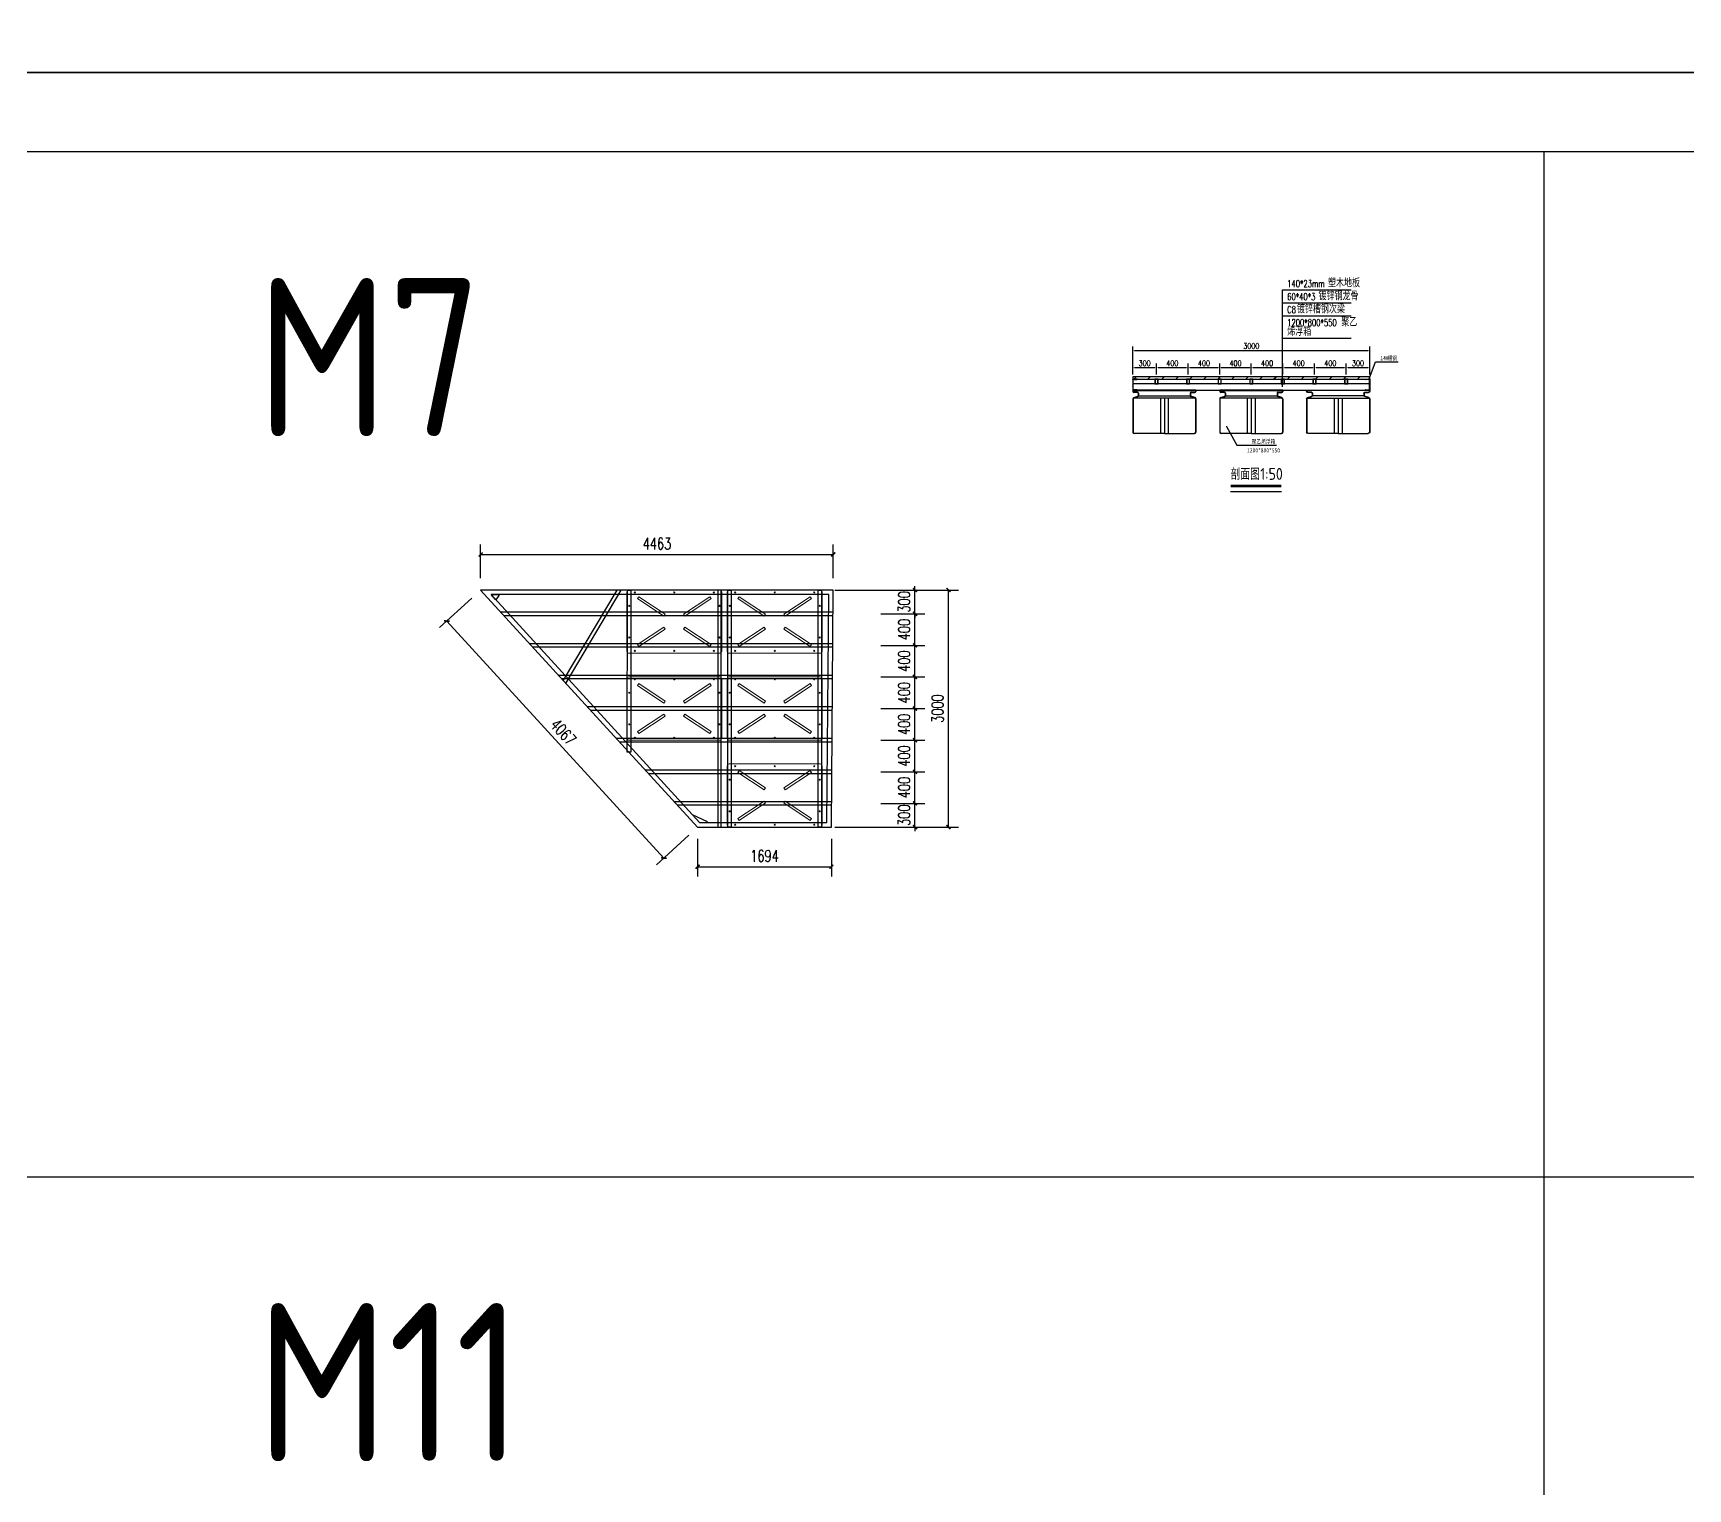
# Model space of a CAD drawing. Extents: x 1254079 to 1500931, y -102737 to 142253.
# Drawn here: x 1330609 to 1351550, y -16304 to 2121 of the extents above; entities that cross this region are included whole.
import ezdxf

# ---------------------------------------------------------------- set-up
doc = ezdxf.new("R2010")
doc.units = 0
doc.header["$LTSCALE"] = 1000
doc.header["$MEASUREMENT"] = 0
for name, color, linetype in [('14#槽钢', 3, 'Continuous'), ('DIM_LEAD', 3, 'Continuous'), ('DIM_MODI', 6, 'Continuous'), ('DIM_SYMB', 3, 'Continuous'), ('PUB_DIM', 3, 'Continuous'), ('PUB_TEXT', 7, 'Continuous'), ('W-float bowl浮筒', 253, 'Continuous'), ('W-FLOAT_BOWL浮筒', 253, 'Continuous'), ('W-STEEL_FRAME钢架', 3, 'Continuous'), ('W-STEEL_KEEL钢龙骨', 5, 'Continuous'), ('W-WOOD_FLOOR木地板', 30, 'Continuous'), ('特殊段命名', 221, 'Continuous'), ('钢架', 90, 'Continuous')]:
    doc.layers.add(name, color=color, linetype=linetype)
doc.styles.add('-宋体', font='', dxfattribs={"width": 0.8})
doc.styles.add('_TCH_DIM', font='SIMPLEX', dxfattribs={"bigfont": 'GBCBIG'})
doc.styles.add('_TCH_DIM_T3', font='SIMPLEX', dxfattribs={"width": 0.705882, "bigfont": 'GBCBIG'})
doc.styles.get("Standard").update_dxf_attribs({"font": 'gbenor.shx', "bigfont": 'gbcbig.shx'})
doc.styles.add('STANDARD_T3', font='simplex.shx', dxfattribs={"width": 0.7, "bigfont": 'gbcbig.shx'})
doc.styles.get('-宋体').set_extended_font_data('SimSun')
doc.dimstyles.new('_TCH_ARCH&&50', dxfattribs={"dimtxt": 148.75, "dimasz": 50, "dimexe": 125, "dimexo": 150, "dimgap": 63.125, "dimtad": 1, "dimdec": 0, "dimzin": 0, "dimdsep": 46, "dimtxsty": '_TCH_DIM_T3', "dimblk": 'ARCHTICK', "dimcen": 0.09, "dimclrt": 7, "dimazin": 2, "dimtfac": 1, "dimtdec": 0, "dimtix": 1, "dimtmove": 2, "dimatfit": 3, "dimfxl": 0, "dimtolj": 1, "dimtzin": 0, "dimarcsym": 0})
doc.dimstyles.new('W&&20', dxfattribs={"dimtxt": 70, "dimasz": 20, "dimexe": 50, "dimexo": 60, "dimgap": 20, "dimtad": 1, "dimdec": 0, "dimzin": 0, "dimdsep": 46, "dimtxsty": 'STANDARD_T3', "dimcen": 0.09, "dimclrd": 1, "dimclre": 1, "dimclrt": 7, "dimazin": 2, "dimtfac": 1, "dimtdec": 0, "dimtix": 1, "dimtmove": 2, "dimatfit": 3, "dimfxl": 0, "dimtolj": 1, "dimtzin": 0, "dimarcsym": 0})

# ---------------------------------------------------------------- blocks, each defined once
blk = doc.blocks.new('14a槽钢')
at = {"layer": '钢架'}
h = blk.add_hatch(dxfattribs=at)
h.set_pattern_fill('STEEL', color=4, scale=10)
h.set_pattern_definition([(50.389312, (-1352470.2, 1293523.579), (-9.2899201, 11.2253202), []), (50.389312, (-1352470.2, 1293531.516), (-9.2899201, 11.2253202), [])])
edge = h.paths.add_edge_path()
edge.add_ellipse((-1332250, 1115678), major_axis=(-3.26, 5.03), ratio=0.900468, start_angle=55.3931, end_angle=130.6069)
edge.add_line((-1332252, 1115673), (-1332208, 1115673))
edge.add_ellipse((-1332208, 1115667), major_axis=(0, 6), ratio=0.827586, start_angle=270, end_angle=360, ccw=False)
edge.add_line((-1332203, 1115667), (-1332203, 1115551))
edge.add_ellipse((-1332208, 1115551), major_axis=(0, 6), ratio=0.827586, start_angle=180, end_angle=270, ccw=False)
edge.add_line((-1332208, 1115545), (-1332251, 1115545))
edge.add_ellipse((-1332250, 1115540), major_axis=(3.82, 3.82), ratio=1, start_angle=49.2445, end_angle=141.5341)
edge.add_line((-1332256, 1115539), (-1332198, 1115539))
edge.add_line((-1332198, 1115539), (-1332198, 1115679))
edge.add_line((-1332198, 1115679), (-1332256, 1115679))
for p, q in [((-1332256, 1115679, 0), (-1332198, 1115679, 0)), ((-1332198, 1115539, 0), (-1332256, 1115539, 0)), ((-1332208, 1115673, 0), (-1332251, 1115673, 0)), ((-1332251, 1115545, 0), (-1332208, 1115545, 0)), ((-1332246, 1115679, 0), (-1332246, 1115679, 0)), ((-1332246, 1115539, 0), (-1332246, 1115539, 0)), ((-1332203, 1115551, 0), (-1332203, 1115667, 0)), ((-1332198, 1115679, 0), (-1332198, 1115539, 0))]:
    blk.add_line(p, q, dxfattribs=at)
for centre, start_param, end_param in [((-1332251, 1115679, 0), 1.570796, 3.141593), ((-1332251, 1115539, 0), 0, 1.570796), ((-1332208, 1115667, 0), 4.712389, 6.283185), ((-1332208, 1115667, 0), 4.712389, 6.283185), ((-1332208, 1115551, 0), 3.141593, 4.712389)]:
    blk.add_ellipse(centre, major_axis=(0, 6), ratio=0.827586, start_param=start_param, end_param=end_param, dxfattribs=at)
blk = doc.blocks.new('*D372')
at = {"color": 1, "lineweight": -2, "transparency": 16777216}
for p, q in [((1344525, -2169), (1344525, -1845)), ((1347524, -2169), (1347524, -1845)), ((1344545, -1895), (1347504, -1895))]:
    blk.add_line(p, q, dxfattribs=at)
at = {"color": 1, "transparency": 16777216}
for points in [[(1344545, -1892), (1344545, -1899), (1344525, -1895)], [(1347504, -1892), (1347504, -1899), (1347524, -1895)]]:
    blk.add_solid(points, dxfattribs=at)
at = {"layer": 'Defpoints', "color": 0, "transparency": 16777216}
for p in [(1347524, -1895), (1344525, -2229), (1347524, -2229)]:
    blk.add_point(p, dxfattribs=at)
at = {"color": 7, "transparency": 16777216, "insert": (1346025, -1840), "char_height": 70, "attachment_point": 5, "style": 'STANDARD_T3'}
blk.add_mtext('\\A1;3000', dxfattribs=at)
blk = doc.blocks.new('ganglonggu')
at = {"layer": 'W-STEEL_KEEL钢龙骨'}
for points in [[(-1338169, 1115605), (-1338129, 1115605), (-1338129, 1115665), (-1338169, 1115665)], [(-1338166, 1115608), (-1338132, 1115608), (-1338132, 1115662), (-1338166, 1115662)]]:
    blk.add_lwpolyline(points, close=True, dxfattribs=at)
blk = doc.blocks.new('*U368')
blk.add_blockref('ganglonggu', (1338149, -1115635))
blk = doc.blocks.new('*U369')
at = {"layer": 'W-STEEL_KEEL钢龙骨', "color": 0, "linetype": 'ByBlock', "lineweight": -2}
for p in [(0, 0), (400, 0), (800, 0), (1200, 0), (1600, 0), (2000, 0)]:
    blk.add_blockref('*U368', p, dxfattribs=at)
at = {"layer": 'W-STEEL_KEEL钢龙骨', "color": 0, "linetype": 'ByBlock', "lineweight": -2, "transparency": 16777216}
blk.add_blockref('*U368', (2400, 0), dxfattribs=at)
blk = doc.blocks.new('*D373')
at = {"layer": 'Defpoints', "color": 0, "transparency": 16777216}
for p in [(1344525, -2259), (1344825, -2113), (1344825, -2259)]:
    blk.add_point(p, dxfattribs=at)
at = {"layer": 'PUB_DIM', "color": 1, "lineweight": -2, "transparency": 16777216}
for p, q in [((1344525, -2199), (1344525, -2063)), ((1344825, -2199), (1344825, -2063)), ((1344545, -2113), (1344805, -2113))]:
    blk.add_line(p, q, dxfattribs=at)
at = {"layer": 'PUB_DIM', "color": 1, "transparency": 16777216}
for points in [[(1344545, -2109), (1344545, -2116), (1344525, -2113)], [(1344805, -2109), (1344805, -2116), (1344825, -2113)]]:
    blk.add_solid(points, dxfattribs=at)
at = {"layer": 'PUB_DIM', "color": 7, "transparency": 16777216, "insert": (1344675, -2058), "char_height": 70, "attachment_point": 5, "style": 'STANDARD_T3'}
blk.add_mtext('\\A1;300', dxfattribs=at)
blk = doc.blocks.new('*D374')
at = {"layer": 'Defpoints', "color": 0, "transparency": 16777216}
for p in [(1344825, -2259), (1345225, -2113), (1345225, -2259)]:
    blk.add_point(p, dxfattribs=at)
at = {"layer": 'PUB_DIM', "color": 1, "lineweight": -2, "transparency": 16777216}
for p, q in [((1344825, -2199), (1344825, -2063)), ((1345225, -2199), (1345225, -2063)), ((1344845, -2113), (1345205, -2113))]:
    blk.add_line(p, q, dxfattribs=at)
at = {"layer": 'PUB_DIM', "color": 1, "transparency": 16777216}
for points in [[(1344845, -2109), (1344845, -2116), (1344825, -2113)], [(1345205, -2109), (1345205, -2116), (1345225, -2113)]]:
    blk.add_solid(points, dxfattribs=at)
at = {"layer": 'PUB_DIM', "color": 7, "transparency": 16777216, "insert": (1345025, -2058), "char_height": 70, "attachment_point": 5, "style": 'STANDARD_T3'}
blk.add_mtext('\\A1;400', dxfattribs=at)
blk = doc.blocks.new('*D375')
at = {"layer": 'Defpoints', "color": 0, "transparency": 16777216}
for p in [(1345225, -2259), (1345625, -2113), (1345625, -2262)]:
    blk.add_point(p, dxfattribs=at)
at = {"layer": 'PUB_DIM', "color": 1, "lineweight": -2, "transparency": 16777216}
for p, q in [((1345225, -2199), (1345225, -2063)), ((1345625, -2202), (1345625, -2063)), ((1345245, -2113), (1345605, -2113))]:
    blk.add_line(p, q, dxfattribs=at)
at = {"layer": 'PUB_DIM', "color": 1, "transparency": 16777216}
for points in [[(1345245, -2109), (1345245, -2116), (1345225, -2113)], [(1345605, -2109), (1345605, -2116), (1345625, -2113)]]:
    blk.add_solid(points, dxfattribs=at)
at = {"layer": 'PUB_DIM', "color": 7, "transparency": 16777216, "insert": (1345425, -2058), "char_height": 70, "attachment_point": 5, "style": 'STANDARD_T3'}
blk.add_mtext('\\A1;400', dxfattribs=at)
blk = doc.blocks.new('*D376')
at = {"layer": 'Defpoints', "color": 0, "transparency": 16777216}
for p in [(1345625, -2262), (1346025, -2113), (1346025, -2259)]:
    blk.add_point(p, dxfattribs=at)
at = {"layer": 'PUB_DIM', "color": 1, "lineweight": -2, "transparency": 16777216}
for p, q in [((1345625, -2202), (1345625, -2063)), ((1346025, -2199), (1346025, -2063)), ((1345645, -2113), (1346005, -2113))]:
    blk.add_line(p, q, dxfattribs=at)
at = {"layer": 'PUB_DIM', "color": 1, "transparency": 16777216}
for points in [[(1345645, -2109), (1345645, -2116), (1345625, -2113)], [(1346005, -2109), (1346005, -2116), (1346025, -2113)]]:
    blk.add_solid(points, dxfattribs=at)
at = {"layer": 'PUB_DIM', "color": 7, "transparency": 16777216, "insert": (1345825, -2058), "char_height": 70, "attachment_point": 5, "style": 'STANDARD_T3'}
blk.add_mtext('\\A1;400', dxfattribs=at)
blk = doc.blocks.new('*D377')
at = {"layer": 'Defpoints', "color": 0, "transparency": 16777216}
for p in [(1346025, -2259), (1346425, -2113), (1346425, -2259)]:
    blk.add_point(p, dxfattribs=at)
at = {"layer": 'PUB_DIM', "color": 1, "lineweight": -2, "transparency": 16777216}
for p, q in [((1346025, -2199), (1346025, -2063)), ((1346425, -2199), (1346425, -2063)), ((1346045, -2113), (1346405, -2113))]:
    blk.add_line(p, q, dxfattribs=at)
at = {"layer": 'PUB_DIM', "color": 1, "transparency": 16777216}
for points in [[(1346045, -2109), (1346045, -2116), (1346025, -2113)], [(1346405, -2109), (1346405, -2116), (1346425, -2113)]]:
    blk.add_solid(points, dxfattribs=at)
at = {"layer": 'PUB_DIM', "color": 7, "transparency": 16777216, "insert": (1346225, -2058), "char_height": 70, "attachment_point": 5, "style": 'STANDARD_T3'}
blk.add_mtext('\\A1;400', dxfattribs=at)
blk = doc.blocks.new('*D378')
at = {"layer": 'Defpoints', "color": 0, "transparency": 16777216}
for p in [(1346425, -2259), (1346825, -2113), (1346825, -2259)]:
    blk.add_point(p, dxfattribs=at)
at = {"layer": 'PUB_DIM', "color": 1, "lineweight": -2, "transparency": 16777216}
for p, q in [((1346425, -2199), (1346425, -2063)), ((1346825, -2199), (1346825, -2063)), ((1346445, -2113), (1346805, -2113))]:
    blk.add_line(p, q, dxfattribs=at)
at = {"layer": 'PUB_DIM', "color": 1, "transparency": 16777216}
for points in [[(1346445, -2109), (1346445, -2116), (1346425, -2113)], [(1346805, -2109), (1346805, -2116), (1346825, -2113)]]:
    blk.add_solid(points, dxfattribs=at)
at = {"layer": 'PUB_DIM', "color": 7, "transparency": 16777216, "insert": (1346625, -2058), "char_height": 70, "attachment_point": 5, "style": 'STANDARD_T3'}
blk.add_mtext('\\A1;400', dxfattribs=at)
blk = doc.blocks.new('*D370')
at = {"layer": 'Defpoints', "color": 0, "transparency": 16777216}
for p in [(1346825, -2259), (1347225, -2113), (1347225, -2259)]:
    blk.add_point(p, dxfattribs=at)
at = {"layer": 'PUB_DIM', "color": 1, "lineweight": -2, "transparency": 16777216}
for p, q in [((1346825, -2199), (1346825, -2063)), ((1347225, -2199), (1347225, -2063)), ((1346845, -2113), (1347205, -2113))]:
    blk.add_line(p, q, dxfattribs=at)
at = {"layer": 'PUB_DIM', "color": 1, "transparency": 16777216}
for points in [[(1346845, -2109), (1346845, -2116), (1346825, -2113)], [(1347205, -2109), (1347205, -2116), (1347225, -2113)]]:
    blk.add_solid(points, dxfattribs=at)
at = {"layer": 'PUB_DIM', "color": 7, "transparency": 16777216, "insert": (1347025, -2058), "char_height": 70, "attachment_point": 5, "style": 'STANDARD_T3'}
blk.add_mtext('\\A1;400', dxfattribs=at)
blk = doc.blocks.new('*D371')
at = {"layer": 'Defpoints', "color": 0, "transparency": 16777216}
for p in [(1347225, -2259), (1347525, -2113), (1347525, -2259)]:
    blk.add_point(p, dxfattribs=at)
at = {"layer": 'PUB_DIM', "color": 1, "lineweight": -2, "transparency": 16777216}
for p, q in [((1347225, -2199), (1347225, -2063)), ((1347525, -2199), (1347525, -2063)), ((1347245, -2113), (1347505, -2113))]:
    blk.add_line(p, q, dxfattribs=at)
at = {"layer": 'PUB_DIM', "color": 1, "transparency": 16777216}
for points in [[(1347245, -2109), (1347245, -2116), (1347225, -2113)], [(1347505, -2109), (1347505, -2116), (1347525, -2113)]]:
    blk.add_solid(points, dxfattribs=at)
at = {"layer": 'PUB_DIM', "color": 7, "transparency": 16777216, "insert": (1347375, -2058), "char_height": 70, "attachment_point": 5, "style": 'STANDARD_T3'}
blk.add_mtext('\\A1;300', dxfattribs=at)
blk = doc.blocks.new('_ArchTick')
at = {"color": 0, "linetype": 'ByBlock', "const_width": 0.4}
blk.add_lwpolyline([(-0.5, -0.5), (0.5, 0.5)], dxfattribs=at)
blk = doc.blocks.new('*D817')
at = {"layer": 'Defpoints', "color": 0, "transparency": 16777216}
for p in [(1336273, -4928), (1339019, -7928), (1338591, -8320)]:
    blk.add_point(p, dxfattribs=at)
at = {"layer": 'PUB_DIM', "color": 0, "lineweight": -2, "transparency": 16777216}
for p, q in [((1336162, -5029), (1335753, -5404)), ((1335845, -5320), (1338591, -8320)), ((1338908, -8029), (1338499, -8404))]:
    blk.add_line(p, q, dxfattribs=at)
at = {"layer": 'PUB_DIM', "color": 0, "lineweight": -2, "transparency": 16777216, "xscale": 50, "yscale": 50, "zscale": 50}
for p, rotation in [((1335845, -5320), 132.4651789858404), ((1338591, -8320), 312.4651789858403)]:
    blk.add_blockref('_ArchTick', p, dxfattribs=dict(at, rotation=rotation))
at = {"layer": 'PUB_DIM', "color": 7, "transparency": 16777216, "insert": (1337319, -6727), "char_height": 148.8, "attachment_point": 5, "rotation": 312.4652, "style": '_TCH_DIM_T3'}
blk.add_mtext('\\A1;4067', dxfattribs=at)
blk = doc.blocks.new('*D889')
at = {"layer": 'Defpoints', "color": 0, "transparency": 16777216}
for p in [(1341188, -7628), (1341769, -7628), (1341188, -7928)]:
    blk.add_point(p, dxfattribs=at)
at = {"layer": 'PUB_DIM', "color": 0, "lineweight": -2, "transparency": 16777216}
for p, q in [((1341338, -7628), (1341894, -7628)), ((1341769, -7628), (1341769, -7578)), ((1341769, -7928), (1341769, -7628)), ((1341338, -7928), (1341894, -7928)), ((1341769, -7928), (1341769, -7978))]:
    blk.add_line(p, q, dxfattribs=at)
at = {"layer": 'PUB_DIM', "color": 0, "lineweight": -2, "transparency": 16777216, "xscale": 50, "yscale": 50, "zscale": 50}
for p, rotation in [((1341769, -7628), 269.9992561467271), ((1341769, -7928), 89.9992561467271)]:
    blk.add_blockref('_ArchTick', p, dxfattribs=dict(at, rotation=rotation))
at = {"layer": 'PUB_DIM', "color": 7, "transparency": 16777216, "insert": (1341631, -7778), "char_height": 148.8, "attachment_point": 5, "rotation": 89.9993, "style": '_TCH_DIM_T3'}
blk.add_mtext('\\A1;300', dxfattribs=at)
blk = doc.blocks.new('*D890')
at = {"layer": 'Defpoints', "color": 0, "transparency": 16777216}
for p in [(1341188, -7228), (1341769, -7228), (1341188, -7628)]:
    blk.add_point(p, dxfattribs=at)
at = {"layer": 'PUB_DIM', "color": 0, "lineweight": -2, "transparency": 16777216}
for p, q in [((1341338, -7228), (1341894, -7228)), ((1341769, -7628), (1341769, -7228)), ((1341338, -7628), (1341894, -7628))]:
    blk.add_line(p, q, dxfattribs=at)
at = {"layer": 'PUB_DIM', "color": 0, "lineweight": -2, "transparency": 16777216, "xscale": 50, "yscale": 50, "zscale": 50}
for p, rotation in [((1341769, -7228), 89.99925614672695), ((1341769, -7628), 269.999256146727)]:
    blk.add_blockref('_ArchTick', p, dxfattribs=dict(at, rotation=rotation))
at = {"layer": 'PUB_DIM', "color": 7, "transparency": 16777216, "insert": (1341631, -7428), "char_height": 148.8, "attachment_point": 5, "rotation": 89.9993, "style": '_TCH_DIM_T3'}
blk.add_mtext('\\A1;400', dxfattribs=at)
blk = doc.blocks.new('*D891')
at = {"layer": 'Defpoints', "color": 0, "transparency": 16777216}
for p in [(1341188, -6828), (1341769, -6828), (1341188, -7228)]:
    blk.add_point(p, dxfattribs=at)
at = {"layer": 'PUB_DIM', "color": 0, "lineweight": -2, "transparency": 16777216}
for p, q in [((1341338, -6828), (1341894, -6828)), ((1341769, -7228), (1341769, -6828)), ((1341338, -7228), (1341894, -7228))]:
    blk.add_line(p, q, dxfattribs=at)
at = {"layer": 'PUB_DIM', "color": 0, "lineweight": -2, "transparency": 16777216, "xscale": 50, "yscale": 50, "zscale": 50}
for p, rotation in [((1341769, -6828), 89.99925614673225), ((1341769, -7228), 269.9992561467323)]:
    blk.add_blockref('_ArchTick', p, dxfattribs=dict(at, rotation=rotation))
at = {"layer": 'PUB_DIM', "color": 7, "transparency": 16777216, "insert": (1341631, -7028), "char_height": 148.8, "attachment_point": 5, "rotation": 89.9993, "style": '_TCH_DIM_T3'}
blk.add_mtext('\\A1;400', dxfattribs=at)
blk = doc.blocks.new('*D892')
at = {"layer": 'Defpoints', "color": 0, "transparency": 16777216}
for p in [(1341188, -6428), (1341769, -6428), (1341188, -6828)]:
    blk.add_point(p, dxfattribs=at)
at = {"layer": 'PUB_DIM', "color": 0, "lineweight": -2, "transparency": 16777216}
for p, q in [((1341338, -6428), (1341894, -6428)), ((1341769, -6828), (1341769, -6428)), ((1341338, -6828), (1341894, -6828))]:
    blk.add_line(p, q, dxfattribs=at)
at = {"layer": 'PUB_DIM', "color": 0, "lineweight": -2, "transparency": 16777216, "xscale": 50, "yscale": 50, "zscale": 50}
for p, rotation in [((1341769, -6428), 89.99925614673371), ((1341769, -6828), 269.9992561467337)]:
    blk.add_blockref('_ArchTick', p, dxfattribs=dict(at, rotation=rotation))
at = {"layer": 'PUB_DIM', "color": 7, "transparency": 16777216, "insert": (1341631, -6628), "char_height": 148.8, "attachment_point": 5, "rotation": 89.9993, "style": '_TCH_DIM_T3'}
blk.add_mtext('\\A1;400', dxfattribs=at)
blk = doc.blocks.new('*D893')
at = {"layer": 'Defpoints', "color": 0, "transparency": 16777216}
for p in [(1341188, -6028), (1341769, -6028), (1341188, -6428)]:
    blk.add_point(p, dxfattribs=at)
at = {"layer": 'PUB_DIM', "color": 0, "lineweight": -2, "transparency": 16777216}
for p, q in [((1341338, -6028), (1341894, -6028)), ((1341769, -6428), (1341769, -6028)), ((1341338, -6428), (1341894, -6428))]:
    blk.add_line(p, q, dxfattribs=at)
at = {"layer": 'PUB_DIM', "color": 0, "lineweight": -2, "transparency": 16777216, "xscale": 50, "yscale": 50, "zscale": 50}
for p, rotation in [((1341769, -6028), 89.99925614673371), ((1341769, -6428), 269.9992561467337)]:
    blk.add_blockref('_ArchTick', p, dxfattribs=dict(at, rotation=rotation))
at = {"layer": 'PUB_DIM', "color": 7, "transparency": 16777216, "insert": (1341631, -6228), "char_height": 148.8, "attachment_point": 5, "rotation": 89.9993, "style": '_TCH_DIM_T3'}
blk.add_mtext('\\A1;400', dxfattribs=at)
blk = doc.blocks.new('*D894')
at = {"layer": 'Defpoints', "color": 0, "transparency": 16777216}
for p in [(1341189, -5628), (1341769, -5628), (1341189, -6028)]:
    blk.add_point(p, dxfattribs=at)
at = {"layer": 'PUB_DIM', "color": 0, "lineweight": -2, "transparency": 16777216}
for p, q in [((1341339, -5628), (1341894, -5628)), ((1341769, -6028), (1341769, -5628)), ((1341339, -6028), (1341894, -6028))]:
    blk.add_line(p, q, dxfattribs=at)
at = {"layer": 'PUB_DIM', "color": 0, "lineweight": -2, "transparency": 16777216, "xscale": 50, "yscale": 50, "zscale": 50}
for p, rotation in [((1341769, -5628), 89.9992561467015), ((1341769, -6028), 269.9992561467015)]:
    blk.add_blockref('_ArchTick', p, dxfattribs=dict(at, rotation=rotation))
at = {"layer": 'PUB_DIM', "color": 7, "transparency": 16777216, "insert": (1341631, -5828), "char_height": 148.8, "attachment_point": 5, "rotation": 89.9993, "style": '_TCH_DIM_T3'}
blk.add_mtext('\\A1;400', dxfattribs=at)
blk = doc.blocks.new('*D895')
at = {"layer": 'Defpoints', "color": 0, "transparency": 16777216}
for p in [(1341189, -5228), (1341769, -5228), (1341189, -5628)]:
    blk.add_point(p, dxfattribs=at)
at = {"layer": 'PUB_DIM', "color": 0, "lineweight": -2, "transparency": 16777216}
for p, q in [((1341339, -5228), (1341894, -5228)), ((1341769, -5628), (1341769, -5228)), ((1341339, -5628), (1341894, -5628))]:
    blk.add_line(p, q, dxfattribs=at)
at = {"layer": 'PUB_DIM', "color": 0, "lineweight": -2, "transparency": 16777216, "xscale": 50, "yscale": 50, "zscale": 50}
for p, rotation in [((1341769, -5228), 89.99925614673093), ((1341769, -5628), 269.9992561467309)]:
    blk.add_blockref('_ArchTick', p, dxfattribs=dict(at, rotation=rotation))
at = {"layer": 'PUB_DIM', "color": 7, "transparency": 16777216, "insert": (1341631, -5428), "char_height": 148.8, "attachment_point": 5, "rotation": 89.9993, "style": '_TCH_DIM_T3'}
blk.add_mtext('\\A1;400', dxfattribs=at)
blk = doc.blocks.new('*D896')
at = {"layer": 'Defpoints', "color": 0, "transparency": 16777216}
for p in [(1341189, -4928), (1341769, -4928), (1341189, -5228)]:
    blk.add_point(p, dxfattribs=at)
at = {"layer": 'PUB_DIM', "color": 0, "lineweight": -2, "transparency": 16777216}
for p, q in [((1341339, -4928), (1341894, -4928)), ((1341769, -4928), (1341769, -4878)), ((1341769, -5228), (1341769, -4928)), ((1341339, -5228), (1341894, -5228)), ((1341769, -5228), (1341769, -5278))]:
    blk.add_line(p, q, dxfattribs=at)
at = {"layer": 'PUB_DIM', "color": 0, "lineweight": -2, "transparency": 16777216, "xscale": 50, "yscale": 50, "zscale": 50}
for p, rotation in [((1341769, -4928), 269.9992561467388), ((1341769, -5228), 89.99925614673876)]:
    blk.add_blockref('_ArchTick', p, dxfattribs=dict(at, rotation=rotation))
at = {"layer": 'PUB_DIM', "color": 7, "transparency": 16777216, "insert": (1341631, -5078), "char_height": 148.8, "attachment_point": 5, "rotation": 89.9993, "style": '_TCH_DIM_T3'}
blk.add_mtext('\\A1;300', dxfattribs=at)
blk = doc.blocks.new('*D897')
at = {"layer": 'Defpoints', "color": 0, "transparency": 16777216}
for p in [(1340604, -4928), (1342193, -4928), (1340604, -7928)]:
    blk.add_point(p, dxfattribs=at)
at = {"layer": 'PUB_DIM', "color": 0, "lineweight": -2, "transparency": 16777216}
for p, q in [((1340754, -4928), (1342318, -4928)), ((1342193, -7928), (1342193, -4928)), ((1340754, -7928), (1342318, -7928))]:
    blk.add_line(p, q, dxfattribs=at)
at = {"layer": 'PUB_DIM', "color": 0, "lineweight": -2, "transparency": 16777216, "xscale": 50, "yscale": 50, "zscale": 50}
for p, rotation in [((1342193, -4928), 90), ((1342193, -7928), 270)]:
    blk.add_blockref('_ArchTick', p, dxfattribs=dict(at, rotation=rotation))
at = {"layer": 'PUB_DIM', "color": 7, "transparency": 16777216, "insert": (1342055, -6428), "char_height": 148.8, "attachment_point": 5, "rotation": 90, "style": '_TCH_DIM_T3'}
blk.add_mtext('\\A1;3000', dxfattribs=at)
blk = doc.blocks.new('*D898')
at = {"layer": 'Defpoints', "color": 0, "transparency": 16777216}
for p in [(1339019, -7928), (1340712, -7928), (1340712, -8430)]:
    blk.add_point(p, dxfattribs=at)
at = {"layer": 'PUB_DIM', "color": 0, "lineweight": -2, "transparency": 16777216}
for p, q in [((1339019, -8078), (1339019, -8555)), ((1340712, -8078), (1340712, -8555)), ((1339019, -8430), (1340712, -8430))]:
    blk.add_line(p, q, dxfattribs=at)
at = {"layer": 'PUB_DIM', "color": 0, "lineweight": -2, "transparency": 16777216, "xscale": 50, "yscale": 50, "zscale": 50, "rotation": 180}
blk.add_blockref('_ArchTick', (1339019, -8430), dxfattribs=at)
at = {"layer": 'PUB_DIM', "color": 0, "lineweight": -2, "transparency": 16777216, "xscale": 50, "yscale": 50, "zscale": 50}
blk.add_blockref('_ArchTick', (1340712, -8430), dxfattribs=at)
at = {"layer": 'PUB_DIM', "color": 7, "transparency": 16777216, "insert": (1339865, -8293), "char_height": 148.8, "attachment_point": 5, "style": '_TCH_DIM_T3'}
blk.add_mtext('\\A1;1694', dxfattribs=at)
blk = doc.blocks.new('*D899')
at = {"layer": 'Defpoints', "color": 0, "transparency": 16777216}
for p in [(1340735, -4478), (1336273, -4928), (1340735, -4928)]:
    blk.add_point(p, dxfattribs=at)
at = {"layer": 'PUB_DIM', "color": 0, "lineweight": -2, "transparency": 16777216}
for p, q in [((1336273, -4778), (1336273, -4353)), ((1340735, -4778), (1340735, -4353)), ((1336273, -4478), (1340735, -4478))]:
    blk.add_line(p, q, dxfattribs=at)
at = {"layer": 'PUB_DIM', "color": 0, "lineweight": -2, "transparency": 16777216, "xscale": 50, "yscale": 50, "zscale": 50, "rotation": 180}
blk.add_blockref('_ArchTick', (1336273, -4478), dxfattribs=at)
at = {"layer": 'PUB_DIM', "color": 0, "lineweight": -2, "transparency": 16777216, "xscale": 50, "yscale": 50, "zscale": 50}
blk.add_blockref('_ArchTick', (1340735, -4478), dxfattribs=at)
at = {"layer": 'PUB_DIM', "color": 7, "transparency": 16777216, "insert": (1338504, -4340), "char_height": 148.8, "attachment_point": 5, "style": '_TCH_DIM_T3'}
blk.add_mtext('\\A1;4463', dxfattribs=at)
blk = doc.blocks.new('$matou$00000145')
at = {"layer": 'W-float bowl浮筒', "lineweight": 0}
for p, q in [((-600, -375), (-600, 375)), ((-575, 400), (575, 400)), ((-507, 370), (-493, 370)), ((-500, 377), (-500, 363)), ((-7, 370), (7, 370)), ((0, 377), (0, 363)), ((493, 370), (507, 370)), ((500, 377), (500, 363)), ((600, 375), (600, -375)), ((-577, 200), (-563, 200)), ((-570, 207), (-570, 193)), ((563, 200), (577, 200)), ((570, 207), (570, 193)), ((-577, -200), (-563, -200)), ((-570, -193), (-570, -207)), ((563, -200), (577, -200)), ((570, -193), (570, -207)), ((575, -400), (-575, -400)), ((-507, -370), (-493, -370)), ((-500, -377), (-500, -363)), ((-7, -370), (7, -370)), ((0, -377), (0, -363)), ((493, -370), (507, -370)), ((500, -377), (500, -363))]:
    blk.add_line(p, q, dxfattribs=at)
at = {"layer": 'W-float bowl浮筒', "lineweight": 0, "ltscale": 100}
for points in [[(-450, 316), (-117, 95), (-133, 70), (-467, 291)], [(450, 316), (117, 95), (133, 70), (467, 291)], [(-450, -316), (-117, -95), (-133, -70), (-467, -291)], [(450, -316), (117, -95), (133, -70), (467, -291)]]:
    blk.add_lwpolyline(points, close=True, dxfattribs=at)
at = {"layer": 'W-float bowl浮筒', "lineweight": 0}
for centre in [(-500, 370), (0, 370), (500, 370), (-570, 200), (570, 200), (-570, -200), (570, -200), (-500, -370), (0, -370), (500, -370)]:
    blk.add_circle(centre, 7, dxfattribs=at)
for centre, start, end in [((-575, 375), 90, 180), ((575, 375), 0, 90), ((-575, -375), 180, 270), ((575, -375), 270, 0)]:
    blk.add_arc(centre, 25, start, end, dxfattribs=at)
blk = doc.blocks.new('$matou$00000066')
for p, q in [((400, 275), (-400, 275)), ((-400, 275), (-400, 260)), ((-386, 271), (386, 271)), ((-338, 249), (-386, 249)), ((-338, 245), (-385, 245)), ((-330, 237), (-330, 208)), ((-326, 237), (-326, 208)), ((326, 237), (326, 208)), ((330, 237), (330, 208)), ((338, 249), (386, 249)), ((338, 245), (385, 245)), ((400, 275), (400, 260)), ((-400, 164), (-400, -256)), ((-396, 165), (-396, -256)), ((391, 176), (-391, 176)), ((-387, 183), (-335, 201)), ((-386, 179), (-334, 197)), ((-326, 205), (326, 205)), ((-50, 176), (-50, -271)), ((0, 176), (0, -271)), ((0, 176), (0, -271)), ((50, 176), (50, -271)), ((386, 179), (334, 197)), ((387, 183), (335, 201)), ((396, 165), (396, -256)), ((400, 164), (400, -256)), ((0, -271), (-381, -271)), ((0, -275), (-381, -275)), ((0, -271), (381, -271)), ((0, -275), (381, -275))]:
    blk.add_line(p, q)
for centre, radius, start, end in [((-385, 260), 15, 180, 270), ((-386, 260), 11, 90, 270), ((-338, 237), 12, 0, 90), ((-338, 237), 8, 0, 90), ((338, 237), 12, 90, 180), ((338, 237), 8, 90, 180), ((385, 260), 15, 270, 0), ((386, 260), 11, 270, 90), ((-380, 164), 20, 109.1798, 180), ((-381, 165), 15, 109.1798, 180), ((-338, 208), 8, 289.1798, 0), ((-338, 208), 12, 289.1798, 0), ((338, 208), 12, 180, 250.8202), ((338, 208), 8, 180, 250.8202), ((381, 165), 15, 0, 70.8202), ((380, 164), 20, 0, 70.8202), ((-381, -256), 19, 180, 270), ((-381, -256), 15, 180, 270), ((381, -256), 19, 270, 0), ((381, -256), 15, 270, 0)]:
    blk.add_arc(centre, radius, start, end)

msp = doc.modelspace()

# ---------------------------------------------------------------- hatches: boundary and pattern name
at = {"layer": 'W-WOOD_FLOOR木地板'}
h = msp.add_hatch(dxfattribs=at)
h.set_pattern_fill('木板', color=256, scale=100)
h.set_pattern_definition([(0, (2890881.16, -1137089.87), (0, 125), []), (45, (2890881.16, -1137089.87), (-88.388348, 88.388348), [])])
h.paths.add_polyline_path([(1347524.7, -2229), (1344524.7, -2229), (1344524.7, -2259), (1347524.7, -2259)])

# ---------------------------------------------------------------- linework, layer by layer
at = {"layer": '14#槽钢'}
msp.add_lwpolyline([(1283443.8, 63511.5), (1372490.4, 63511.5), (1372490.4, 1620.5), (1283443.8, 1620.5)], close=True, dxfattribs=at)
at = {"layer": 'DIM_LEAD'}
for p, q in [((1347514.6, -2255.8), (1347595.2, -2040.8)), ((1347595.2, -2040.8), (1347885, -2040.8)), ((1345712.5, -2858.8), (1345840.5, -3095.8)), ((1345840.5, -3095.8), (1346345.9, -3095.8))]:
    msp.add_line(p, q, dxfattribs=at)
at = {"layer": 'DIM_LEAD', "const_width": 8}
for points in [[(1347513.2, -2259.6, 1), (1347516, -2252.1, 1)], [(1345710.6, -2855.3, 1), (1345714.4, -2862.3, 1)]]:
    msp.add_lwpolyline(points, format="xyb", close=True, dxfattribs=at)
at = {"layer": 'DIM_MODI'}
msp.add_lwpolyline([(1284443.8, -12352.3), (1371490.4, -12352.3)], dxfattribs=at)
at = {"layer": 'DIM_SYMB'}
for p, q in [((1346419.7, -1741.4), (1346419.7, -1127.2)), ((1346419.7, -1127.2), (1347286.7, -1127.2)), ((1346419.7, -1292), (1347286.7, -1292)), ((1346419.7, -1456.9), (1347286.7, -1456.9)), ((1346419.7, -2355.1), (1346419.7, -1741.4)), ((1346419.7, -1741.4), (1347286.7, -1741.4))]:
    msp.add_line(p, q, dxfattribs=at)
at = {"layer": 'DIM_SYMB', "const_width": 35}
msp.add_lwpolyline([(1345763.4, -3611.5), (1346405.1, -3611.5)], dxfattribs=at)
at = {"layer": 'DIM_SYMB'}
msp.add_lwpolyline([(1345763.4, -3681.5), (1346405.1, -3681.5)], dxfattribs=at)
at = {"layer": 'W-STEEL_FRAME钢架'}
for points in [[(1344524.7, -2399), (1347524.7, -2399), (1347524.7, -2319), (1344524.7, -2319)], [(1338130.4, -4928.1), (1338173.4, -4928.1), (1338171.6, -6979.2), (1338128.6, -6979.2)], [(1339316.4, -4928.1), (1339273.4, -4928.1), (1339273.4, -7928.1), (1339316.4, -7928.1)], [(1339401.2, -4928.1), (1339444.2, -4928.1), (1339444.2, -7928.1), (1339401.2, -7928.1)], [(1340544.2, -4928.1), (1340587.2, -4928.1), (1340587.2, -7928.1), (1340544.2, -7928.1)]]:
    msp.add_lwpolyline(points, close=True, dxfattribs=at)
at = {"layer": 'W-STEEL_FRAME钢架', "color": 1}
for points in [[(1336466, -5053.2), (1336460.2, -5046.8), (1336404.6, -4986.1), (1336504.6, -4986.1), (1336504.6, -4996.1)], [(1338954.1, -7771.8), (1338954.1, -7771.8), (1339044.1, -7870.1), (1339144.1, -7870.1), (1339144.1, -7860.1)]]:
    msp.add_lwpolyline(points, close=True, dxfattribs=at)
at = {"layer": 'W-STEEL_KEEL钢龙骨'}
for p, q in [((1340733.3, -5208.7), (1336529.8, -5208.8)), ((1336566.4, -5248.8), (1340733, -5248.7)), ((1340730.2, -5608.2), (1336895.8, -5608.7)), ((1336932.4, -5648.7), (1340729.9, -5648.2)), ((1340727.2, -6008.2), (1337261.3, -6008.1)), ((1337297.9, -6048.1), (1340726.8, -6048.2)), ((1340724.1, -6408.2), (1337627.5, -6408.2)), ((1337664.1, -6448.2), (1340723.8, -6448.2)), ((1340721, -6808.4), (1337993.8, -6808.4)), ((1338030.4, -6848.4), (1340720.7, -6848.4)), ((1340717.9, -7209.3), (1338360.5, -7209.1)), ((1338397.1, -7249.1), (1340717.6, -7249.3)), ((1340714.8, -7608.2), (1338725.8, -7608.3)), ((1338762.4, -7648.3), (1340714.5, -7648.2))]:
    msp.add_line(p, q, dxfattribs=at)
at = {"layer": 'W-WOOD_FLOOR木地板'}
msp.add_lwpolyline([(1344524.7, -2259), (1347524.7, -2259), (1347524.7, -2229), (1344524.7, -2229)], close=True, dxfattribs=at)
at = {"layer": '特殊段命名'}
for points in [[(1283443.8, 1620.5), (1372490.4, 1620.5), (1372490.4, -88861.8), (1283443.8, -88861.8)], [(1284443.8, 620.5), (1371490.4, 620.5), (1371490.4, -87216.1), (1284443.8, -87216.1)]]:
    msp.add_lwpolyline(points, close=True, dxfattribs=at)
msp.add_lwpolyline([(1349728.8, 620.5), (1349728.8, -87216.1)], dxfattribs=at)
at = {"layer": '钢架'}
for points in [[(1336272.9, -4928.1), (1339018.6, -7928.1), (1340712.3, -7928.1), (1340735.5, -4928.1)], [(1336404.6, -4986.1), (1339044.1, -7870.1), (1340654.8, -7870.1), (1340677, -4986.1)]]:
    msp.add_lwpolyline(points, close=True, dxfattribs=at)
for points in [[(1337995.2, -4928.1), (1337318.3, -6070.4)], [(1338045.1, -4928.1), (1337348.7, -6103.5)]]:
    msp.add_lwpolyline(points, dxfattribs=at)

# ---------------------------------------------------------------- block references
for p in [(1344924.7, -2674), (1346024.7, -2674)]:
    msp.add_blockref('$matou$00000066', p)
at = {"yscale": -1, "rotation": 180}
msp.add_blockref('$matou$00000066', (1347124.5, -2674), dxfattribs=at)
at = {"layer": 'W-FLOAT_BOWL浮筒'}
for p in [(1338723.4, -5328.1), (1339994.2, -5328.1), (1338723.4, -6428.1), (1339994.2, -6428.1), (1339994.2, -7528.1)]:
    msp.add_blockref('$matou$00000145', p, dxfattribs=at)
at = {"layer": 'W-STEEL_FRAME钢架', "xscale": -1}
msp.add_blockref('14a槽钢', (12326.9, -1117938, 0), dxfattribs=at)
at = {"layer": 'W-STEEL_FRAME钢架'}
msp.add_blockref('14a槽钢', (2679722.4, -1117938, 0), dxfattribs=at)
at = {"layer": 'W-STEEL_KEEL钢龙骨'}
msp.add_blockref('*U369', (1344824.7, -2289), dxfattribs=at)

# ---------------------------------------------------------------- texts
at = {"layer": 'PUB_TEXT'}
for s, p in [('M7', (1333439, -2979.5)), ('M11', (1333439, -15952.3))]:
    msp.add_text(s, height=2000, dxfattribs=at).set_placement(p)
at = {"layer": 'PUB_TEXT', "color": 7}
for s, height, style, width, p in [('140*23mm', 89.25, '_TCH_DIM', 0.705882, (1346479.5, -1095.7)), ('60*40*3', 89.25, '_TCH_DIM', 0.705882, (1346479.5, -1260.5)), ('C8', 89.25, '_TCH_DIM', 0.705882, (1346479.5, -1425.4)), ('1200*800*550', 89.25, '_TCH_DIM', 0.705882, (1346479.5, -1590.2)), ('14#', 53.16, '-宋体', 0.8, (1347658.4, -2019.8)), ('槽钢', 53.16, '-宋体', 0.8, (1347749.2, -2019.8)), ('1200*800*550', 53.165, '-宋体', 0.8, (1345971.9, -3186.8)), ('聚乙烯浮箱', 53.16, '-宋体', 0.8, (1346030.8, -3074.8))]:
    msp.add_text(s, height=height, dxfattribs=dict(at, style=style, width=width)).set_placement(p)
at = {"layer": 'PUB_TEXT', "color": 7, "style": '_TCH_DIM'}
for s, p in [('塑木地板', (1346995.5, -1095.7)), ('镀锌钢龙骨', (1346875.5, -1260.5)), ('镀锌槽钢次梁', (1346602.5, -1425.4)), ('烯浮箱', (1346479.5, -1709.9)), ('聚乙', (1347163.5, -1590.2))]:
    msp.add_text(s, height=101.28, dxfattribs=at).set_placement(p)
at = {"layer": 'PUB_TEXT', "color": 7}
for s, height, p in [('剖面图', 144.68, (1345763.4, -3533.5)), ('1:50', 150, (1346137.5, -3533.5))]:
    msp.add_text(s, height=height, dxfattribs=at).set_placement(p)

# ---------------------------------------------------------------- dimensions: what is measured, and where the dimension line sits
dim = msp.add_linear_dim(base=(1347524.5, -1895.3), p1=(1344524.7, -2229), p2=(1347524.5, -2229), dimstyle='W&&20')
dim.commit()
dim.dimension.update_dxf_attribs({"geometry": '*D372', "text_midpoint": (1346024.6, -1840.3)})
at = {"layer": 'PUB_DIM'}
for base, p1, p2, picture, middle in [((1344824.7, -2112.7), (1344524.7, -2259), (1344824.7, -2259), '*D373', (1344674.7, -2057.7)), ((1345224.7, -2112.7), (1344824.7, -2259), (1345224.7, -2259), '*D374', (1345024.7, -2057.7)), ((1345624.7, -2112.7), (1345224.7, -2259), (1345624.7, -2262), '*D375', (1345424.7, -2057.7)), ((1346024.7, -2112.7), (1345624.7, -2262), (1346024.7, -2259), '*D376', (1345824.7, -2057.7)), ((1346424.7, -2112.7), (1346024.7, -2259), (1346424.7, -2259), '*D377', (1346224.7, -2057.7)), ((1346824.7, -2112.7), (1346424.7, -2259), (1346824.7, -2259), '*D378', (1346624.7, -2057.7)), ((1347224.7, -2112.7), (1346824.7, -2259), (1347224.7, -2259), '*D370', (1347024.7, -2057.7)), ((1347524.7, -2112.7), (1347224.7, -2259), (1347524.7, -2259), '*D371', (1347374.7, -2057.7))]:
    dim = msp.add_linear_dim(base=base, p1=p1, p2=p2, dimstyle='W&&20', dxfattribs=at)
    dim.commit()
    dim.dimension.update_dxf_attribs({"geometry": picture, "text_midpoint": middle})
for p1, p2, distance, picture, middle in [((1336272.9, -4928.1), (1340735.5, -4928.1), 450.2, '*D899', (1338504.2, -4340.5)), ((1336272.9, -4928.1), (1339018.6, -7928.1), -579.9, '*D817', (1337319.4, -6726.8)), ((1340604, -7928.1), (1340604, -4928.1), -1588.7, '*D897', (1342055.2, -6428.1)), ((1341188.5, -5227.8), (1341188.5, -4927.8), -580.5, '*D896', (1341631.5, -5077.8)), ((1341188.5, -5627.8), (1341188.5, -5227.8), -580.5, '*D895', (1341631.5, -5427.8)), ((1341188.5, -6027.7), (1341188.5, -5627.8), -580.5, '*D894', (1341631.5, -5827.7)), ((1341188.5, -6427.7), (1341188.5, -6027.7), -580.5, '*D893', (1341631.5, -6227.7)), ((1341188.5, -6827.6), (1341188.5, -6427.7), -580.5, '*D892', (1341631.5, -6627.7)), ((1341188.5, -7227.6), (1341188.5, -6827.6), -580.5, '*D891', (1341631.4, -7027.6)), ((1341188.5, -7627.7), (1341188.5, -7227.6), -580.5, '*D890', (1341631.4, -7427.7)), ((1341188.5, -7927.7), (1341188.5, -7627.7), -580.5, '*D889', (1341631.4, -7777.7)), ((1339018.6, -7928.1), (1340712.3, -7928.1), -502.2, '*D898', (1339865.4, -8292.8))]:
    dim = msp.add_aligned_dim(p1=p1, p2=p2, distance=distance, dimstyle='_TCH_ARCH&&50', dxfattribs=at)
    dim.commit()
    dim.dimension.update_dxf_attribs({"geometry": picture, "text_midpoint": middle})

doc.saveas('drawing.dxf')
